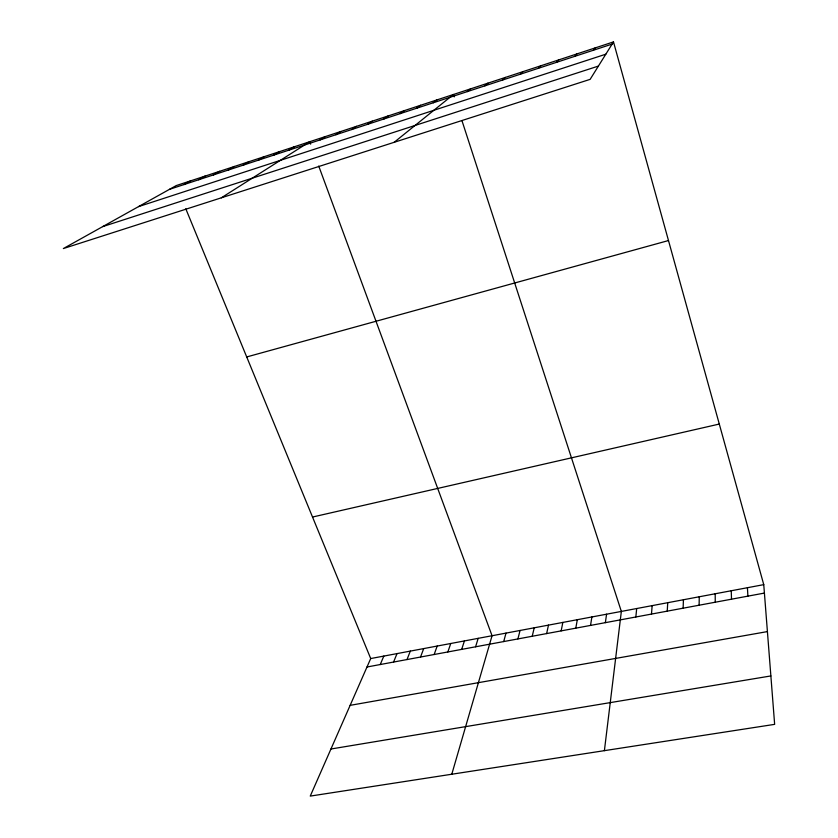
<?xml version="1.0" encoding="UTF-8"?>
<svg xmlns="http://www.w3.org/2000/svg" width="838" height="838" viewBox="0 0 838 838"><rect width="100%" height="100%" fill="white"/><g stroke="black" fill="none" stroke-linecap="round" stroke-linejoin="round"><path stroke-width="1.26" d="M699.122 605.214L699.248 596.771M683.127 608.189L683.431 599.746M667.237 611.143L667.729 602.7M651.482 614.076L652.153 605.633M635.843 616.988L636.691 608.535M604.397 750.659L621.346 611.426L462 120.777M605.371 622.655L606.565 614.202M590.528 625.42L591.89 616.957M575.79 628.154L577.319 619.701M561.156 630.878L562.853 622.425M546.638 633.58L548.481 625.117M532.224 636.262L534.225 627.798M517.905 638.923L520.063 630.469M503.701 641.562L506.005 633.109M451.787 774.239L492.053 635.738L318.733 166.06M475.586 646.8L478.184 638.336M461.675 649.387L464.42 640.934M447.859 651.954L450.76 643.5M434.147 654.509L437.185 646.056M420.529 657.034L423.703 648.591M407.006 659.548L410.316 651.105M393.577 662.051L397.023 653.598M380.243 664.534L383.825 656.081M185.795 208.788L370.71 658.553L310.249 796.1L774.647 724.357L763.753 584.641L613.489 41.9L176.242 185.575L63.353 248.561L590.13 79.359L613.489 41.9M593.44 50.217L595.064 47.955M574.931 56.293L576.795 53.957M556.589 62.305L558.705 59.896M538.415 68.276L540.772 65.793M520.408 74.184L522.996 71.628M502.559 80.039L505.377 77.421M484.867 85.843L487.926 83.161M467.342 91.593L470.61 88.849M394.153 142.303L453.463 94.485L454.238 96.883M433.246 102.781L436.954 99.911M416.675 108.228L420.582 105.284M400.239 113.622L404.345 110.616M383.94 118.965L388.256 115.906M367.788 124.265L372.292 121.154M351.761 129.523L356.464 126.349M335.881 134.74L340.762 131.514M320.126 139.904L325.186 136.625M221.316 197.82L309.746 141.706L310.647 144.146M289.005 150.117L294.431 146.734M273.638 155.166L279.243 151.73M258.387 160.163L264.169 156.685M243.271 165.128L249.221 161.587M228.282 170.051L234.389 166.469M213.407 174.933L219.682 171.298M198.648 179.772L205.09 176.095M184.014 184.57L190.614 180.851M169.496 189.336L612.128 44.089M138.542 206.609L605.822 54.198M102.707 226.606L598.416 66.076M246.707 356.946L668.483 240.548M312.522 517.036L719.287 424.059M370.71 658.553L763.753 584.641M367.002 666.996L764.403 593.074M350.148 705.345L767.409 631.59M330.947 749.004L770.876 675.941M747.433 587.71L747.894 596.143M731.249 590.759L731.511 599.191M715.191 593.775L715.254 602.218"/></g></svg>
